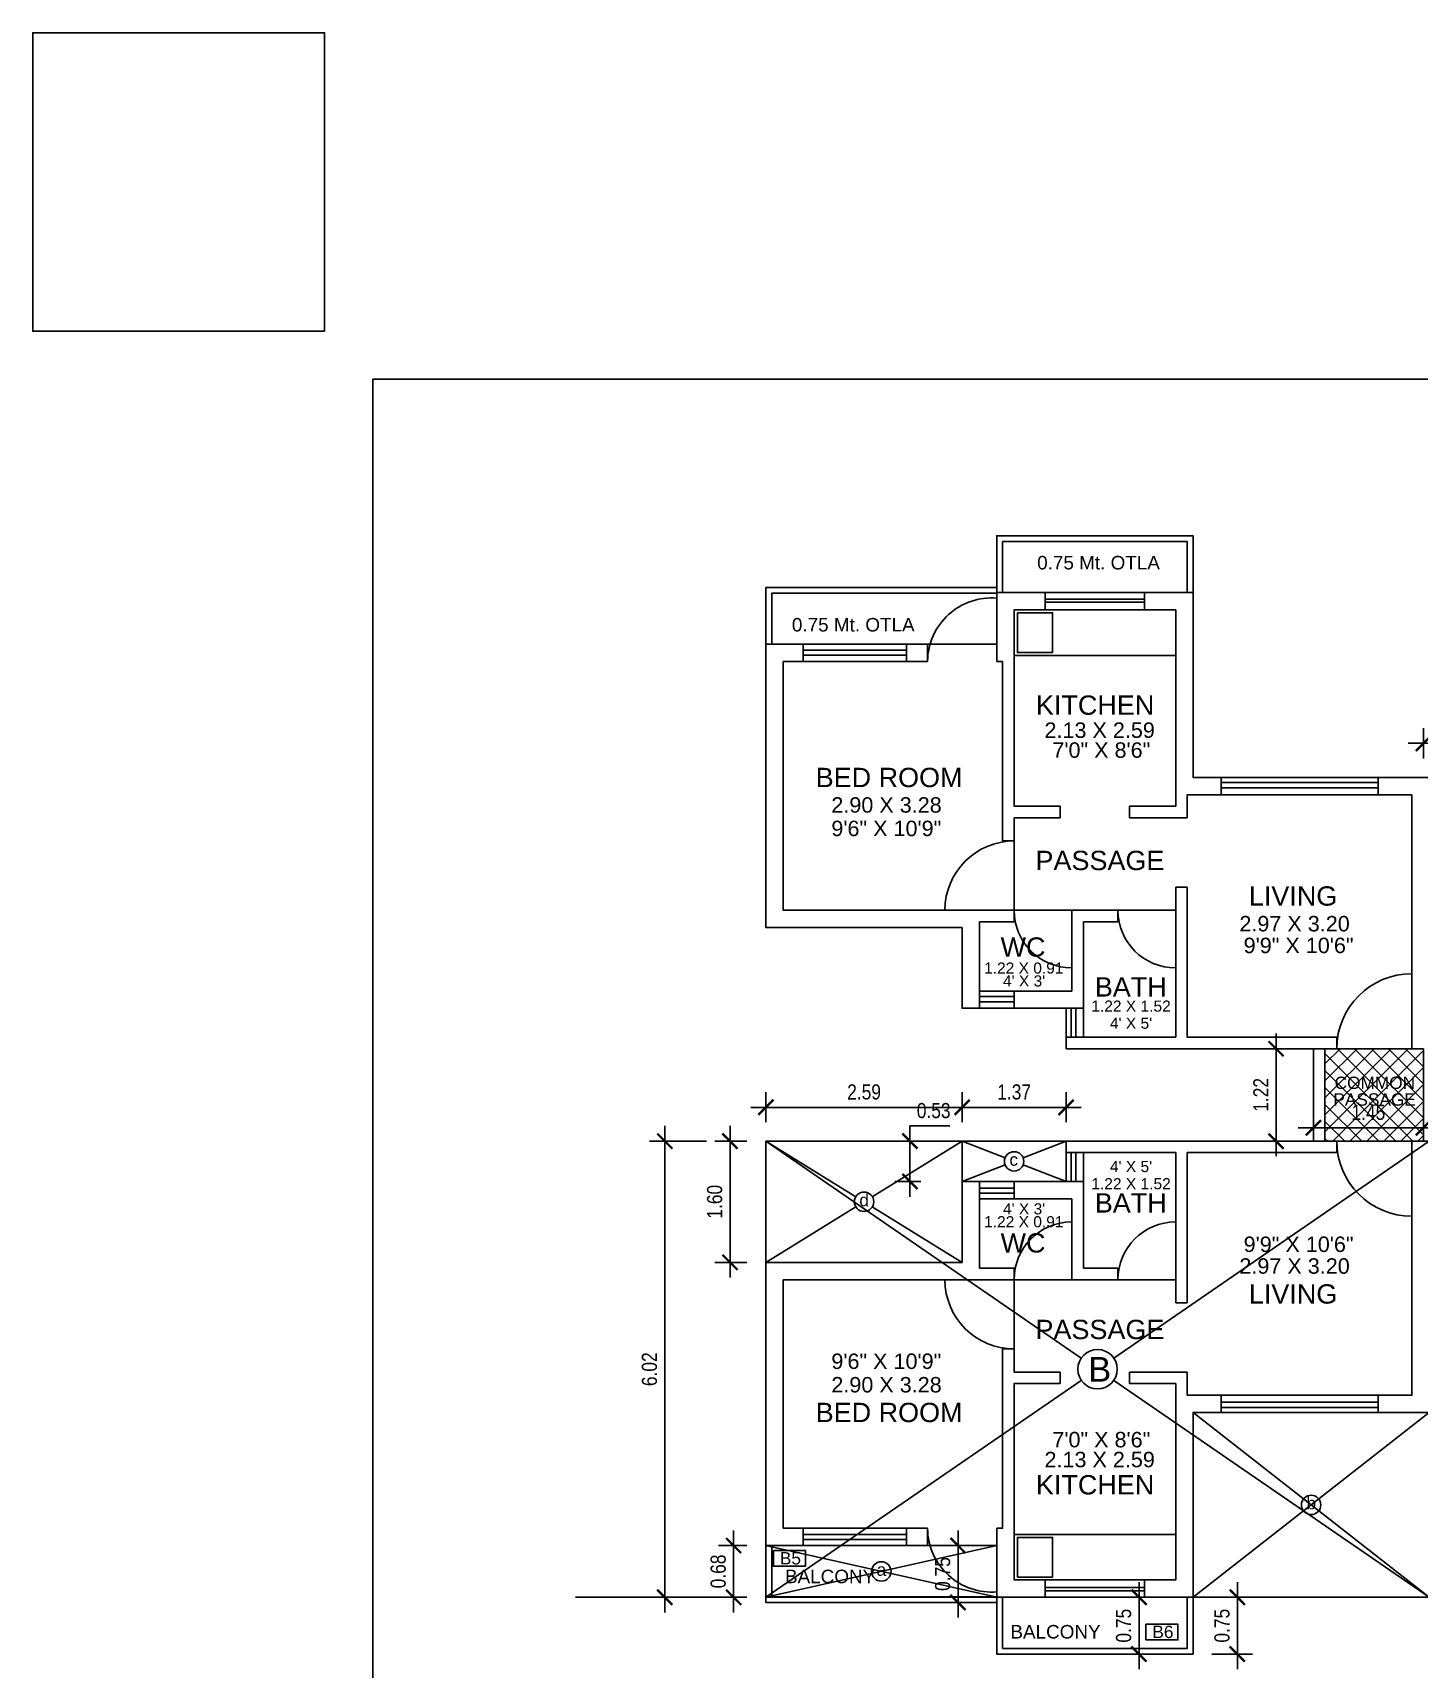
# Model space of a CAD drawing. Header units: metres. Extents: x -1441 to -394, y -133 to 518.
# Drawn here: x -1134.19 to -1115.88, y -41.74 to -20.14 of the extents above; entities that cross this region are included whole.
import ezdxf

# ---------------------------------------------------------------- set-up
doc = ezdxf.new("R2010")
doc.units = ezdxf.units.M
doc.header["$LTSCALE"] = 25.4
doc.header["$PDMODE"] = 3
doc.layers.get('0').update_dxf_attribs({"linetype": 'CONTINUOUS'})
doc.layers.get('DEFPOINTS').update_dxf_attribs({"linetype": 'CONTINUOUS'})
doc.styles.get("Standard").update_dxf_attribs({"font": 'ARIALN.TTF'})
doc.styles.add('STYLE3', font='arial.ttf')
doc.dimstyles.get("Standard").update_dxf_attribs({"dimscale": 0, "dimtxt": 0.2, "dimasz": 0.2, "dimexe": 0.2, "dimexo": 0.25, "dimgap": 0.1, "dimtad": 1, "dimtoh": 1, "dimzin": 0, "dimdsep": 46, "dimtxsty": 'Standard', "dimblk1": 'ARCHTICK', "dimblk2": 'ARCHTICK', "dimsah": 1, "dimcen": 0, "dimdle": 0.2, "dimclrd": 8, "dimclre": 8, "dimclrt": 3, "dimadec": 0, "dimazin": 0, "dimtfac": 1, "dimtmove": 0, "dimatfit": 3, "dimldrblk": 'ARCHTICK', "dimfxl": 25.4, "dimfrac": 1, "dimtolj": 1, "dimtzin": 0, "dimarcsym": 0})

# ---------------------------------------------------------------- blocks, each defined once
blk = doc.blocks.new('_ARCHTICK')
at = {"color": 0, "linetype": 'ByBlock', "const_width": 0.15}
blk.add_lwpolyline([(-0.5, -0.5), (0.5, 0.5)], dxfattribs=at)
blk = doc.blocks.new('*D206')
at = {"color": 8, "lineweight": -2, "transparency": 16777216}
for p, q in [((-1118.282, -40.585), (-1118.282, -41.735)), ((-1118.617, -40.785), (-1118.082, -40.785)), ((-1118.617, -41.535), (-1118.082, -41.535))]:
    blk.add_line(p, q, dxfattribs=at)
at = {"layer": 'DEFPOINTS', "color": 0, "transparency": 16777216}
for p in [(-1118.867, -40.785), (-1118.867, -41.535), (-1118.282, -41.535)]:
    blk.add_point(p, dxfattribs=at)
at = {"color": 8, "lineweight": -2, "transparency": 16777216, "xscale": 0.2, "yscale": 0.2, "zscale": 0.2}
for p, rotation in [((-1118.282, -40.785), 90), ((-1118.282, -41.535), 270)]:
    blk.add_blockref('_ARCHTICK', p, dxfattribs=dict(at, rotation=rotation))
at = {"color": 86, "transparency": 16777216, "insert": (-1118.484, -41.16), "char_height": 0.2, "attachment_point": 5, "rotation": 90}
blk.add_mtext('\\A1;0.75', dxfattribs=at)
blk = doc.blocks.new('*D169')
at = {"color": 8, "lineweight": -2, "transparency": 16777216}
for p, q in [((-1125.292, -34.765), (-1126.041, -34.765)), ((-1125.841, -40.985), (-1125.841, -34.565)), ((-1125.292, -40.785), (-1126.041, -40.785))]:
    blk.add_line(p, q, dxfattribs=at)
at = {"layer": 'DEFPOINTS', "color": 0, "transparency": 16777216}
for p in [(-1125.841, -34.765), (-1125.042, -34.765), (-1125.042, -40.785)]:
    blk.add_point(p, dxfattribs=at)
at = {"color": 8, "lineweight": -2, "transparency": 16777216, "xscale": 0.2, "yscale": 0.2, "zscale": 0.2}
for p, rotation in [((-1125.841, -34.765), 90), ((-1125.841, -40.785), 270)]:
    blk.add_blockref('_ARCHTICK', p, dxfattribs=dict(at, rotation=rotation))
at = {"color": 86, "transparency": 16777216, "insert": (-1126.043, -37.775), "char_height": 0.2, "attachment_point": 5, "rotation": 90}
blk.add_mtext('\\A1;6.02', dxfattribs=at)
blk = doc.blocks.new('*D207')
at = {"color": 8, "lineweight": -2, "transparency": 16777216}
for p, q in [((-1124.506, -34.515), (-1124.506, -34.119)), ((-1121.915, -34.515), (-1121.915, -34.119)), ((-1124.706, -34.319), (-1121.715, -34.319))]:
    blk.add_line(p, q, dxfattribs=at)
at = {"layer": 'DEFPOINTS', "color": 0, "transparency": 16777216}
for p in [(-1121.915, -34.319), (-1124.506, -34.765), (-1121.915, -34.765)]:
    blk.add_point(p, dxfattribs=at)
at = {"color": 8, "lineweight": -2, "transparency": 16777216, "xscale": 0.2, "yscale": 0.2, "zscale": 0.2, "rotation": 180}
blk.add_blockref('_ARCHTICK', (-1124.506, -34.319), dxfattribs=at)
at = {"color": 8, "lineweight": -2, "transparency": 16777216, "xscale": 0.2, "yscale": 0.2, "zscale": 0.2}
blk.add_blockref('_ARCHTICK', (-1121.915, -34.319), dxfattribs=at)
at = {"color": 86, "transparency": 16777216, "insert": (-1123.21, -34.117), "char_height": 0.2, "attachment_point": 5}
blk.add_mtext('\\A1;2.59', dxfattribs=at)
blk = doc.blocks.new('*D208')
at = {"color": 8, "lineweight": -2, "transparency": 16777216}
for p, q in [((-1121.915, -34.515), (-1121.915, -34.119)), ((-1120.543, -34.515), (-1120.543, -34.119)), ((-1122.115, -34.319), (-1120.343, -34.319))]:
    blk.add_line(p, q, dxfattribs=at)
at = {"layer": 'DEFPOINTS', "color": 0, "transparency": 16777216}
for p in [(-1120.543, -34.319), (-1121.915, -34.765), (-1120.543, -34.765)]:
    blk.add_point(p, dxfattribs=at)
at = {"color": 8, "lineweight": -2, "transparency": 16777216, "xscale": 0.2, "yscale": 0.2, "zscale": 0.2, "rotation": 180}
blk.add_blockref('_ARCHTICK', (-1121.915, -34.319), dxfattribs=at)
at = {"color": 8, "lineweight": -2, "transparency": 16777216, "xscale": 0.2, "yscale": 0.2, "zscale": 0.2}
blk.add_blockref('_ARCHTICK', (-1120.543, -34.319), dxfattribs=at)
at = {"color": 86, "transparency": 16777216, "insert": (-1121.229, -34.117), "char_height": 0.2, "attachment_point": 5}
blk.add_mtext('\\A1;1.37', dxfattribs=at)
blk = doc.blocks.new('*D170')
at = {"color": 8, "lineweight": -2, "transparency": 16777216}
for p, q in [((-1122.459, -34.765), (-1122.804, -34.765)), ((-1122.604, -34.765), (-1122.604, -34.565)), ((-1122.604, -34.565), (-1122.078, -34.565)), ((-1122.604, -35.498), (-1122.604, -34.765)), ((-1122.459, -35.298), (-1122.804, -35.298))]:
    blk.add_line(p, q, dxfattribs=at)
at = {"layer": 'DEFPOINTS', "color": 0, "transparency": 16777216}
for p in [(-1122.604, -34.765), (-1122.209, -34.765), (-1122.209, -35.298)]:
    blk.add_point(p, dxfattribs=at)
at = {"color": 8, "lineweight": -2, "transparency": 16777216, "xscale": 0.2, "yscale": 0.2, "zscale": 0.2}
for p, rotation in [((-1122.604, -34.765), 90), ((-1122.604, -35.298), 270)]:
    blk.add_blockref('_ARCHTICK', p, dxfattribs=dict(at, rotation=rotation))
at = {"color": 86, "transparency": 16777216, "insert": (-1122.291, -34.363), "char_height": 0.2, "attachment_point": 5}
blk.add_mtext('\\A1;0.53', dxfattribs=at)
blk = doc.blocks.new('*D209')
at = {"color": 8, "lineweight": -2, "transparency": 16777216}
for p, q in [((-1124.756, -34.765), (-1125.18, -34.765)), ((-1124.98, -36.565), (-1124.98, -34.565)), ((-1124.756, -36.365), (-1125.18, -36.365))]:
    blk.add_line(p, q, dxfattribs=at)
at = {"layer": 'DEFPOINTS', "color": 0, "transparency": 16777216}
for p in [(-1124.98, -34.765), (-1124.506, -34.765), (-1124.506, -36.365)]:
    blk.add_point(p, dxfattribs=at)
at = {"color": 8, "lineweight": -2, "transparency": 16777216, "xscale": 0.2, "yscale": 0.2, "zscale": 0.2}
for p, rotation in [((-1124.98, -34.765), 90), ((-1124.98, -36.365), 270)]:
    blk.add_blockref('_ARCHTICK', p, dxfattribs=dict(at, rotation=rotation))
at = {"color": 86, "transparency": 16777216, "insert": (-1125.182, -35.565), "char_height": 0.2, "attachment_point": 5, "rotation": 90}
blk.add_mtext('\\A1;1.60', dxfattribs=at)
blk = doc.blocks.new('*D210')
at = {"color": 8, "lineweight": -2, "transparency": 16777216}
for p, q in [((-1124.933, -39.903), (-1124.933, -40.985)), ((-1124.756, -40.103), (-1125.133, -40.103)), ((-1124.756, -40.785), (-1125.133, -40.785))]:
    blk.add_line(p, q, dxfattribs=at)
at = {"layer": 'DEFPOINTS', "color": 0, "transparency": 16777216}
for p in [(-1124.506, -40.103), (-1124.933, -40.785), (-1124.506, -40.785)]:
    blk.add_point(p, dxfattribs=at)
at = {"color": 8, "lineweight": -2, "transparency": 16777216, "xscale": 0.2, "yscale": 0.2, "zscale": 0.2}
for p, rotation in [((-1124.933, -40.103), 90), ((-1124.933, -40.785), 270)]:
    blk.add_blockref('_ARCHTICK', p, dxfattribs=dict(at, rotation=rotation))
at = {"color": 86, "transparency": 16777216, "insert": (-1125.135, -40.444), "char_height": 0.2, "attachment_point": 5, "rotation": 90}
blk.add_mtext('\\A1;0.68', dxfattribs=at)
blk = doc.blocks.new('*D211')
at = {"color": 8, "lineweight": -2, "transparency": 16777216}
for p, q in [((-1121.97, -39.903), (-1121.97, -41.053)), ((-1121.708, -40.103), (-1122.17, -40.103)), ((-1121.708, -40.853), (-1122.17, -40.853))]:
    blk.add_line(p, q, dxfattribs=at)
at = {"layer": 'DEFPOINTS', "color": 0, "transparency": 16777216}
for p in [(-1121.458, -40.103), (-1121.97, -40.853), (-1121.458, -40.853)]:
    blk.add_point(p, dxfattribs=at)
at = {"color": 8, "lineweight": -2, "transparency": 16777216, "xscale": 0.2, "yscale": 0.2, "zscale": 0.2}
for p, rotation in [((-1121.97, -40.103), 90), ((-1121.97, -40.853), 270)]:
    blk.add_blockref('_ARCHTICK', p, dxfattribs=dict(at, rotation=rotation))
at = {"color": 86, "transparency": 16777216, "insert": (-1122.172, -40.478), "char_height": 0.2, "attachment_point": 5, "rotation": 90}
blk.add_mtext('\\A1;0.75', dxfattribs=at)
blk = doc.blocks.new('*D171')
at = {"color": 8, "lineweight": -2, "transparency": 16777216}
for p, q in [((-1119.58, -40.585), (-1119.58, -41.735)), ((-1119.319, -40.785), (-1119.78, -40.785)), ((-1119.319, -41.535), (-1119.78, -41.535))]:
    blk.add_line(p, q, dxfattribs=at)
at = {"layer": 'DEFPOINTS', "color": 0, "transparency": 16777216}
for p in [(-1119.069, -40.785), (-1119.58, -41.535), (-1119.069, -41.535)]:
    blk.add_point(p, dxfattribs=at)
at = {"color": 8, "lineweight": -2, "transparency": 16777216, "xscale": 0.2, "yscale": 0.2, "zscale": 0.2}
for p, rotation in [((-1119.58, -40.785), 90), ((-1119.58, -41.535), 270)]:
    blk.add_blockref('_ARCHTICK', p, dxfattribs=dict(at, rotation=rotation))
at = {"color": 86, "transparency": 16777216, "insert": (-1119.783, -41.16), "char_height": 0.2, "attachment_point": 5, "rotation": 90}
blk.add_mtext('\\A1;0.75', dxfattribs=at)
blk = doc.blocks.new('*D213')
at = {"color": 8, "lineweight": -2, "transparency": 16777216}
for p, q in [((-1115.825, -29.714), (-1115.825, -29.315)), ((-1113.234, -29.714), (-1113.234, -29.315)), ((-1116.025, -29.515), (-1113.034, -29.515))]:
    blk.add_line(p, q, dxfattribs=at)
at = {"layer": 'DEFPOINTS', "color": 0, "transparency": 16777216}
for p in [(-1113.234, -29.515), (-1115.825, -29.964), (-1113.234, -29.964)]:
    blk.add_point(p, dxfattribs=at)
at = {"color": 8, "lineweight": -2, "transparency": 16777216, "xscale": 0.2, "yscale": 0.2, "zscale": 0.2, "rotation": 180}
blk.add_blockref('_ARCHTICK', (-1115.825, -29.515), dxfattribs=at)
at = {"color": 8, "lineweight": -2, "transparency": 16777216, "xscale": 0.2, "yscale": 0.2, "zscale": 0.2}
blk.add_blockref('_ARCHTICK', (-1113.234, -29.515), dxfattribs=at)
at = {"color": 86, "transparency": 16777216, "insert": (-1114.53, -29.313), "char_height": 0.2, "attachment_point": 5}
blk.add_mtext('\\A1;2.59', dxfattribs=at)
blk = doc.blocks.new('*D214')
at = {"color": 8, "lineweight": -2, "transparency": 16777216}
for p, q in [((-1117.771, -34.965), (-1117.771, -33.346)), ((-1117.528, -33.546), (-1117.971, -33.546)), ((-1117.528, -34.765), (-1117.971, -34.765))]:
    blk.add_line(p, q, dxfattribs=at)
at = {"layer": 'DEFPOINTS', "color": 0, "transparency": 16777216}
for p in [(-1117.771, -33.546), (-1117.278, -33.546), (-1117.278, -34.765)]:
    blk.add_point(p, dxfattribs=at)
at = {"color": 8, "lineweight": -2, "transparency": 16777216, "xscale": 0.2, "yscale": 0.2, "zscale": 0.2}
for p, rotation in [((-1117.771, -33.546), 90), ((-1117.771, -34.765), 270)]:
    blk.add_blockref('_ARCHTICK', p, dxfattribs=dict(at, rotation=rotation))
at = {"color": 3, "transparency": 16777216, "insert": (-1117.971, -34.155), "char_height": 0.2, "attachment_point": 5, "rotation": 90}
blk.add_mtext('\\A1;1.22', dxfattribs=at)
blk = doc.blocks.new('*D173')
at = {"color": 8, "lineweight": -2, "transparency": 16777216}
for p, q in [((-1117.278, -34.723), (-1117.278, -34.388)), ((-1115.825, -34.723), (-1115.825, -34.388)), ((-1117.478, -34.588), (-1115.625, -34.588))]:
    blk.add_line(p, q, dxfattribs=at)
at = {"layer": 'DEFPOINTS', "color": 0, "transparency": 16777216}
for p in [(-1115.825, -34.588), (-1117.278, -34.973), (-1115.825, -34.973)]:
    blk.add_point(p, dxfattribs=at)
at = {"color": 8, "lineweight": -2, "transparency": 16777216, "xscale": 0.2, "yscale": 0.2, "zscale": 0.2, "rotation": 180}
blk.add_blockref('_ARCHTICK', (-1117.278, -34.588), dxfattribs=at)
at = {"color": 8, "lineweight": -2, "transparency": 16777216, "xscale": 0.2, "yscale": 0.2, "zscale": 0.2}
blk.add_blockref('_ARCHTICK', (-1115.825, -34.588), dxfattribs=at)
at = {"color": 3, "transparency": 16777216, "insert": (-1116.552, -34.386), "char_height": 0.2, "attachment_point": 5}
blk.add_mtext('\\A1;1.45', dxfattribs=at)

msp = doc.modelspace()

# ---------------------------------------------------------------- hatches: boundary and pattern name
at = {"lineweight": 9}
h = msp.add_hatch(dxfattribs=at)
h.set_pattern_fill('ANSI37', color=33, scale=0.05)
h.set_pattern_definition([(45, (-547.25897, 0), (-0.1122532, 0.1122532), []), (135, (-547.25897, 0), (-0.1122532, -0.1122532), [])])
h.paths.add_polyline_path([(-1115.825, -33.546), (-1117.125, -33.546), (-1117.125, -34.765), (-1115.825, -34.765)])

# ---------------------------------------------------------------- linework, layer by layer
at = {"color": 7}
for p, q in [((-1120.818, -27.755), (-1120.818, -27.526)), ((-1119.507, -27.755), (-1119.507, -27.526)), ((-1124.012, -28.208), (-1124.012, -28.437)), ((-1122.649, -28.208), (-1122.649, -28.437)), ((-1122.372, -28.208), (-1122.372, -28.437)), ((-1118.496, -30.194), (-1118.496, -29.964)), ((-1116.425, -30.194), (-1116.425, -29.964)), ((-1116.425, -30.194), (-1115.978, -30.194)), ((-1115.978, -30.194), (-1115.978, -33.546)), ((-1120.62, -30.345), (-1120.62, -30.498)), ((-1119.705, -30.345), (-1119.705, -30.498)), ((-1121.229, -30.498), (-1120.62, -30.498)), ((-1121.229, -30.498), (-1121.229, -30.803)), ((-1119.705, -30.498), (-1118.943, -30.498)), ((-1121.229, -30.803), (-1121.382, -30.803)), ((-1119.096, -33.393), (-1119.096, -31.412)), ((-1119.096, -31.412), (-1118.943, -31.412)), ((-1121.229, -31.717), (-1121.382, -31.717)), ((-1121.229, -31.869), (-1121.229, -31.717)), ((-1120.467, -32.784), (-1120.467, -31.717)), ((-1119.858, -31.717), (-1120.467, -31.717)), ((-1119.858, -31.869), (-1119.858, -31.717)), ((-1121.229, -31.869), (-1121.686, -31.869)), ((-1121.686, -31.869), (-1121.686, -33.012)), ((-1119.858, -31.869), (-1120.315, -31.869)), ((-1120.315, -31.869), (-1120.315, -33.012)), ((-1121.229, -32.784), (-1120.467, -32.784)), ((-1121.229, -32.784), (-1121.229, -33.012)), ((-1120.543, -33.012), (-1120.315, -33.012)), ((-1119.096, -33.393), (-1120.543, -33.393)), ((-1120.543, -33.546), (-1120.543, -33.393)), ((-1120.543, -33.546), (-1120.543, -33.393)), ((-1116.968, -33.393), (-1116.968, -33.546)), ((-1120.543, -33.546), (-1116.968, -33.546)), ((-1120.543, -33.546), (-1116.968, -33.546)), ((-1117.278, -33.546), (-1117.278, -34.765)), ((-1117.278, -34.765), (-1117.278, -33.546)), ((-1117.125, -33.546), (-1117.125, -34.765)), ((-1117.125, -34.765), (-1117.125, -33.546)), ((-1115.978, -33.546), (-1115.825, -33.546)), ((-1120.543, -34.765), (-1120.543, -34.917)), ((-1120.543, -34.765), (-1116.968, -34.765)), ((-1116.968, -34.917), (-1116.968, -34.765)), ((-1116.968, -34.917), (-1116.968, -34.765)), ((-1115.978, -34.765), (-1115.441, -34.765)), ((-1119.096, -34.917), (-1120.543, -34.917)), ((-1119.096, -34.917), (-1119.096, -36.899)), ((-1121.686, -36.441), (-1121.686, -35.298)), ((-1121.229, -35.527), (-1121.229, -35.298)), ((-1120.543, -35.298), (-1120.315, -35.298)), ((-1120.315, -36.441), (-1120.315, -35.298)), ((-1121.229, -35.527), (-1120.467, -35.527)), ((-1120.467, -35.527), (-1120.467, -36.594)), ((-1121.229, -36.441), (-1121.686, -36.441)), ((-1121.229, -36.441), (-1121.229, -36.594)), ((-1119.858, -36.441), (-1120.315, -36.441)), ((-1119.858, -36.441), (-1119.858, -36.594)), ((-1121.229, -36.594), (-1121.382, -36.594)), ((-1119.858, -36.594), (-1120.467, -36.594)), ((-1119.096, -36.899), (-1118.943, -36.899)), ((-1121.229, -37.508), (-1121.382, -37.508)), ((-1121.229, -37.813), (-1121.229, -37.508)), ((-1121.229, -37.813), (-1120.62, -37.813)), ((-1120.62, -37.965), (-1120.62, -37.813)), ((-1119.705, -37.813), (-1118.943, -37.813)), ((-1119.705, -37.965), (-1119.705, -37.813)), ((-1118.496, -38.116), (-1118.496, -38.346)), ((-1116.425, -38.118), (-1116.425, -38.346)), ((-1124.012, -40.103), (-1124.012, -39.874)), ((-1122.649, -40.103), (-1122.649, -39.874)), ((-1122.372, -40.103), (-1122.372, -39.874)), ((-1120.818, -40.556), (-1120.818, -40.785)), ((-1119.507, -40.556), (-1119.507, -40.785))]:
    msp.add_line(p, q, dxfattribs=at)
at = {"color": 8}
for p, q in [((-1122.372, -28.208), (-1121.458, -28.208)), ((-1121.229, -28.355), (-1119.096, -28.355)), ((-1121.229, -30.803), (-1121.229, -31.717)), ((-1121.229, -31.717), (-1120.467, -31.717)), ((-1119.858, -31.717), (-1119.096, -31.717)), ((-1121.686, -32.784), (-1121.229, -32.784)), ((-1120.543, -33.012), (-1120.543, -33.393)), ((-1120.315, -33.012), (-1120.315, -33.393)), ((-1124.506, -34.765), (-1123.319, -35.498)), ((-1124.506, -34.765), (-1120.342, -37.628)), ((-1123.102, -35.498), (-1121.915, -34.765)), ((-1121.915, -34.765), (-1121.349, -34.985)), ((-1121.11, -34.985), (-1120.543, -34.765)), ((-1119.913, -37.628), (-1115.749, -34.765)), ((-1116.968, -34.765), (-1115.978, -34.765)), ((-1120.543, -35.298), (-1120.543, -34.917)), ((-1120.315, -35.298), (-1120.315, -34.917)), ((-1121.915, -35.298), (-1121.349, -35.078)), ((-1121.11, -35.078), (-1120.543, -35.298)), ((-1124.506, -36.365), (-1123.319, -35.632)), ((-1123.102, -35.632), (-1121.915, -36.365)), ((-1121.686, -35.527), (-1121.229, -35.527)), ((-1121.229, -37.508), (-1121.229, -36.594)), ((-1121.229, -36.594), (-1120.467, -36.594)), ((-1119.858, -36.594), (-1119.096, -36.594)), ((-1124.506, -40.785), (-1120.342, -37.922)), ((-1119.913, -37.922), (-1115.749, -40.785)), ((-1118.867, -40.785), (-1115.749, -38.346)), ((-1118.867, -38.346), (-1115.749, -40.785)), ((-1121.229, -39.956), (-1119.096, -39.956)), ((-1124.506, -40.785), (-1121.458, -40.103)), ((-1124.506, -40.103), (-1121.458, -40.785)), ((-1122.372, -40.103), (-1121.458, -40.103)), ((-1125.133, -40.785), (-1127.02, -40.785))]:
    msp.add_line(p, q, dxfattribs=at)
at = {"color": 9}
for p, q in [((-1124.277, -31.717), (-1122.448, -31.717)), ((-1124.277, -36.594), (-1122.448, -36.594))]:
    msp.add_line(p, q, dxfattribs=at)
at = {"color": 5}
for p, q in [((-1121.686, -32.858), (-1121.229, -32.858)), ((-1121.686, -32.926), (-1121.229, -32.926)), ((-1120.475, -33.012), (-1120.475, -33.393)), ((-1120.415, -33.012), (-1120.415, -33.393)), ((-1120.475, -35.298), (-1120.475, -34.917)), ((-1120.415, -35.298), (-1120.415, -34.917)), ((-1121.686, -35.385), (-1121.229, -35.385)), ((-1121.686, -35.453), (-1121.229, -35.453))]:
    msp.add_line(p, q, dxfattribs=at)
at = {"color": 8}
for points in [[(-1130.332, -24.076), (-1134.186, -24.076), (-1134.186, -20.137), (-1130.332, -20.137)], [(-1121.186, -27.792), (-1120.722, -27.792), (-1120.722, -28.315), (-1121.186, -28.315)], [(-1124.407, -40.169), (-1123.984, -40.169), (-1123.984, -40.376), (-1124.407, -40.376)], [(-1121.186, -40.519), (-1120.722, -40.519), (-1120.722, -39.995), (-1121.186, -39.995)], [(-1119.49, -41.14), (-1119.067, -41.14), (-1119.067, -41.347), (-1119.49, -41.347)]]:
    msp.add_lwpolyline(points, close=True, dxfattribs=at)
at = {"lineweight": 30}
msp.add_lwpolyline([(-1069.476, -24.711), (-1129.697, -24.711), (-1129.697, -64.753), (-1069.476, -64.753)], close=True, dxfattribs=at)
at = {"color": 8}
for points in [[(-1118.867, -27.526), (-1118.867, -26.776), (-1121.458, -26.776), (-1121.458, -27.526)], [(-1118.943, -27.526), (-1118.943, -26.852), (-1121.382, -26.852), (-1121.382, -27.526)], [(-1121.458, -27.458), (-1124.506, -27.458), (-1124.506, -28.208)], [(-1121.458, -27.534), (-1124.43, -27.534), (-1124.43, -28.208)], [(-1120.818, -27.526), (-1119.507, -27.526)], [(-1119.507, -27.755), (-1120.818, -27.755)], [(-1124.012, -28.208), (-1122.649, -28.208)], [(-1122.649, -28.437), (-1124.012, -28.437)], [(-1118.496, -29.964), (-1116.425, -29.964)], [(-1116.425, -30.194), (-1118.496, -30.194)], [(-1121.229, -33.012), (-1121.686, -33.012)], [(-1121.229, -35.298), (-1121.686, -35.298)], [(-1116.425, -38.116), (-1118.496, -38.116)], [(-1118.496, -38.346), (-1116.425, -38.346)], [(-1122.649, -39.874), (-1124.012, -39.874)], [(-1121.458, -40.853), (-1124.506, -40.853), (-1124.506, -40.103)], [(-1121.458, -40.777), (-1124.43, -40.777), (-1124.43, -40.103)], [(-1124.012, -40.103), (-1122.649, -40.103)], [(-1119.507, -40.556), (-1120.818, -40.556)], [(-1118.867, -40.785), (-1118.867, -41.535), (-1121.458, -41.535), (-1121.458, -40.785)], [(-1118.943, -40.785), (-1118.943, -41.459), (-1121.382, -41.459), (-1121.382, -40.785)], [(-1120.818, -40.785), (-1119.507, -40.785)]]:
    msp.add_lwpolyline(points, dxfattribs=at)
at = {"color": 7}
for points in [[(-1121.458, -28.437), (-1121.458, -27.526), (-1120.818, -27.526)], [(-1119.507, -27.526), (-1118.867, -27.526), (-1118.867, -29.964), (-1118.496, -29.964)], [(-1120.818, -27.755), (-1121.229, -27.755), (-1121.229, -30.345), (-1120.62, -30.345)], [(-1119.705, -30.345), (-1119.096, -30.345), (-1119.096, -27.755), (-1119.507, -27.755)], [(-1121.686, -33.012), (-1121.915, -33.012), (-1121.915, -31.946), (-1122.22, -31.946), (-1122.22, -31.946), (-1124.506, -31.946), (-1124.506, -28.208), (-1124.012, -28.208)], [(-1122.649, -28.208), (-1122.372, -28.208)], [(-1124.012, -28.437), (-1124.277, -28.437), (-1124.277, -31.717), (-1122.448, -31.717), (-1122.448, -31.717), (-1121.382, -31.717)], [(-1122.372, -28.437), (-1122.649, -28.437)], [(-1121.382, -30.803), (-1121.382, -28.437), (-1121.458, -28.437)], [(-1116.425, -29.964), (-1115.825, -29.964), (-1115.825, -29.964), (-1115.51, -29.964)], [(-1118.496, -30.194), (-1118.943, -30.194), (-1118.943, -30.498)], [(-1118.943, -31.412), (-1118.943, -33.393), (-1116.968, -33.393)], [(-1120.543, -33.012), (-1121.229, -33.012)], [(-1115.978, -34.765), (-1115.978, -38.118), (-1116.425, -38.118)], [(-1118.943, -36.899), (-1118.943, -34.917), (-1116.968, -34.917)], [(-1115.441, -34.917), (-1115.749, -34.917), (-1115.749, -38.346), (-1116.425, -38.346)], [(-1121.686, -35.298), (-1121.915, -35.298), (-1121.915, -36.365), (-1122.22, -36.365), (-1122.22, -36.365), (-1124.506, -36.365), (-1124.506, -40.103), (-1124.012, -40.103)], [(-1120.543, -35.298), (-1121.229, -35.298)], [(-1124.012, -39.874), (-1124.277, -39.874), (-1124.277, -36.594), (-1122.448, -36.594), (-1122.448, -36.594), (-1121.382, -36.594)], [(-1121.382, -37.508), (-1121.382, -39.874), (-1121.458, -39.874)], [(-1120.818, -40.556), (-1121.229, -40.556), (-1121.229, -37.965), (-1120.62, -37.965)], [(-1119.705, -37.965), (-1119.096, -37.965), (-1119.096, -40.556), (-1119.507, -40.556)], [(-1118.496, -38.116), (-1118.943, -38.116), (-1118.943, -37.813)], [(-1119.507, -40.785), (-1118.867, -40.785), (-1118.867, -38.346), (-1118.496, -38.346)], [(-1122.372, -39.874), (-1122.649, -39.874)], [(-1121.458, -39.874), (-1121.458, -40.785), (-1120.818, -40.785)], [(-1122.649, -40.103), (-1122.372, -40.103)]]:
    msp.add_lwpolyline(points, dxfattribs=at)
at = {"color": 5}
for points in [[(-1120.818, -27.611), (-1119.507, -27.611)], [(-1120.818, -27.654), (-1119.507, -27.654)], [(-1124.012, -28.287), (-1122.649, -28.287)], [(-1124.012, -28.353), (-1122.649, -28.353)], [(-1118.496, -30.032), (-1116.425, -30.032)], [(-1118.496, -30.101), (-1116.425, -30.101)], [(-1118.496, -38.21), (-1116.425, -38.21)], [(-1118.496, -38.279), (-1116.425, -38.279)], [(-1124.012, -39.958), (-1122.649, -39.958)], [(-1124.012, -40.023), (-1122.649, -40.023)], [(-1120.818, -40.657), (-1119.507, -40.657)], [(-1120.818, -40.699), (-1119.507, -40.699)]]:
    msp.add_lwpolyline(points, dxfattribs=at)
msp.add_lwpolyline([(-1115.825, -33.546), (-1117.278, -33.546), (-1117.278, -34.765), (-1115.825, -34.765)], close=True, dxfattribs=at)
at = {"color": 1}
for points in [[(-1121.915, -36.365), (-1124.506, -36.365), (-1124.506, -34.765), (-1121.915, -34.765)], [(-1120.543, -35.298), (-1121.915, -35.298), (-1121.915, -34.765), (-1120.543, -34.765)], [(-1118.867, -38.346), (-1115.749, -38.346), (-1115.749, -40.785), (-1118.867, -40.785)], [(-1124.506, -40.103), (-1121.458, -40.103), (-1121.458, -40.785), (-1124.506, -40.785)]]:
    msp.add_lwpolyline(points, close=True, dxfattribs=at)
at = {"color": 8}
for centre, radius in [((-1121.229, -35.032), 0.128), ((-1123.21, -35.565), 0.128), ((-1120.127, -37.775), 0.26), ((-1117.308, -39.566), 0.128), ((-1122.982, -40.444), 0.128)]:
    msp.add_circle(centre, radius, dxfattribs=at)
for centre, radius, start, end in [((-1121.523, -28.444), 0.849, 85.5836, 179.178), ((-1121.229, -31.717), 0.914, 90, 180), ((-1120.467, -31.717), 0.762, 180, 270), ((-1119.096, -31.717), 0.762, 180, 270), ((-1115.978, -33.546), 0.991, 90, 180), ((-1115.978, -34.765), 0.991, 180, 270), ((-1120.467, -36.594), 0.762, 90, 180), ((-1119.096, -36.594), 0.762, 90, 180), ((-1121.229, -36.594), 0.914, 180, 270), ((-1121.523, -39.867), 0.849, 180.822, 274.4164)]:
    msp.add_arc(centre, radius, start, end, dxfattribs=at)

# ---------------------------------------------------------------- texts
at = {"color": 146, "style": 'STYLE3'}
for s, height, p in [('0.75 Mt. OTLA', 0.17842, (-1120.925, -27.22)), ('0.75 Mt. OTLA', 0.17842, (-1124.163, -28.039)), ('KITCHEN', 0.2549, (-1120.941, -29.138)), ('2.13 X 2.59', 0.20391, (-1120.828, -29.443)), ('7\'0" X 8\'6"', 0.20391, (-1120.724, -29.706)), ('BED ROOM', 0.2549, (-1123.849, -30.093)), ('2.90 X 3.28', 0.20391, (-1123.642, -30.43)), ('9\'6" X 10\'9"', 0.20391, (-1123.642, -30.74)), ('PASSAGE', 0.2549, (-1120.947, -31.188)), ('LIVING', 0.2549, (-1118.13, -31.657)), ('2.97 X 3.20', 0.20391, (-1118.255, -31.997)), ('WC', 0.2549, (-1121.408, -32.331)), ('9\'9" X 10\'6"', 0.20391, (-1118.199, -32.284)), ('1.22 X 0.91', 0.14682, (-1121.626, -32.554)), ("4' X 3'", 0.1468, (-1121.376, -32.724)), ('BATH', 0.2549, (-1120.164, -32.857)), ('1.22 X 1.52', 0.14682, (-1120.21, -33.056)), ("4' X 5'", 0.1468, (-1119.964, -33.282)), ('COMMON', 0.1631, (-1116.998, -34.077)), ('PASSAGE', 0.1631, (-1117.014, -34.297)), ("4' X 5'", 0.1468, (-1119.964, -35.173)), ('1.22 X 1.52', 0.14682, (-1120.21, -35.4)), ("4' X 3'", 0.1468, (-1121.376, -35.732)), ('BATH', 0.2549, (-1120.164, -35.708)), ('1.22 X 0.91', 0.14682, (-1121.626, -35.902)), ('WC', 0.2549, (-1121.408, -36.235)), ('9\'9" X 10\'6"', 0.20391, (-1118.199, -36.228)), ('2.97 X 3.20', 0.20391, (-1118.255, -36.515)), ('LIVING', 0.2549, (-1118.13, -36.909)), ('PASSAGE', 0.2549, (-1120.947, -37.378)), ('9\'6" X 10\'9"', 0.20391, (-1123.642, -37.772)), ('2.90 X 3.28', 0.20391, (-1123.642, -38.082)), ('BED ROOM', 0.2549, (-1123.849, -38.473)), ('7\'0" X 8\'6"', 0.20391, (-1120.724, -38.806)), ('2.13 X 2.59', 0.20391, (-1120.828, -39.069)), ('KITCHEN', 0.2549, (-1120.941, -39.428)), ('BALCONY', 0.1784, (-1124.254, -40.599)), ('BALCONY', 0.1784, (-1121.278, -41.329))]:
    msp.add_text(s, height=height, dxfattribs=at).set_placement(p)
at = {"color": 1, "style": 'STYLE3'}
for s, height, p in [('c', 0.163, (-1121.291, -35.09)), ('d', 0.163, (-1123.272, -35.624)), ('B', 0.326, (-1120.251, -37.939)), ('b', 0.163, (-1117.37, -39.624)), ('B5', 0.1631, (-1124.322, -40.352)), ('a', 0.163, (-1123.044, -40.502)), ('B6', 0.1631, (-1119.404, -41.323))]:
    msp.add_text(s, height=height, dxfattribs=at).set_placement(p)

# ---------------------------------------------------------------- dimensions: what is measured, and where the dimension line sits
at = {"color": 8}
for base, p1, p2, override, picture, middle in [((-1113.234, -29.515), (-1115.825, -29.964), (-1113.234, -29.964), {"dimscale": 1, "dimclrt": 86}, '*D213', (-1114.53, -29.313)), ((-1121.915, -34.319), (-1124.506, -34.765), (-1121.915, -34.765), {"dimscale": 1, "dimclrt": 86}, '*D207', (-1123.21, -34.117)), ((-1120.543, -34.319), (-1121.915, -34.765), (-1120.543, -34.765), {"dimscale": 1, "dimclrt": 86, "dimtmove": 1}, '*D208', (-1121.229, -34.117))]:
    dim = msp.add_linear_dim(base=base, p1=p1, p2=p2, dimstyle='Standard', override=override, dxfattribs=at)
    dim.commit()
    dim.dimension.update_dxf_attribs({"geometry": picture, "text_midpoint": middle})
for p1, p2, distance, picture, middle in [((-1117.278, -34.765), (-1117.278, -33.546), 0.493, '*D214', (-1117.971, -34.155)), ((-1117.278, -34.973), (-1115.825, -34.973), 0.385, '*D173', (-1116.552, -34.386))]:
    dim = msp.add_aligned_dim(p1=p1, p2=p2, distance=distance, dimstyle='Standard', override={"dimscale": 1}, dxfattribs=at)
    dim.commit()
    dim.dimension.update_dxf_attribs({"geometry": picture, "text_midpoint": middle})
for base, p1, p2, picture, middle in [((-1122.604, -34.765), (-1122.209, -35.298), (-1122.209, -34.765), '*D170', (-1122.291, -34.363)), ((-1125.841, -34.765), (-1125.042, -40.785), (-1125.042, -34.765), '*D169', (-1126.043, -37.775)), ((-1124.98, -34.765), (-1124.506, -36.365), (-1124.506, -34.765), '*D209', (-1125.182, -35.565)), ((-1124.933, -40.785), (-1124.506, -40.103), (-1124.506, -40.785), '*D210', (-1125.135, -40.444)), ((-1121.97, -40.853), (-1121.458, -40.103), (-1121.458, -40.853), '*D211', (-1122.172, -40.478)), ((-1119.58, -41.535), (-1119.069, -40.785), (-1119.069, -41.535), '*D171', (-1119.783, -41.16)), ((-1118.282, -41.535), (-1118.867, -40.785), (-1118.867, -41.535), '*D206', (-1118.484, -41.16))]:
    dim = msp.add_linear_dim(base=base, p1=p1, p2=p2, angle=90, dimstyle='Standard', override={"dimscale": 1, "dimclrt": 86}, dxfattribs=at)
    dim.commit()
    dim.dimension.update_dxf_attribs({"geometry": picture, "text_midpoint": middle})

doc.saveas('drawing.dxf')
